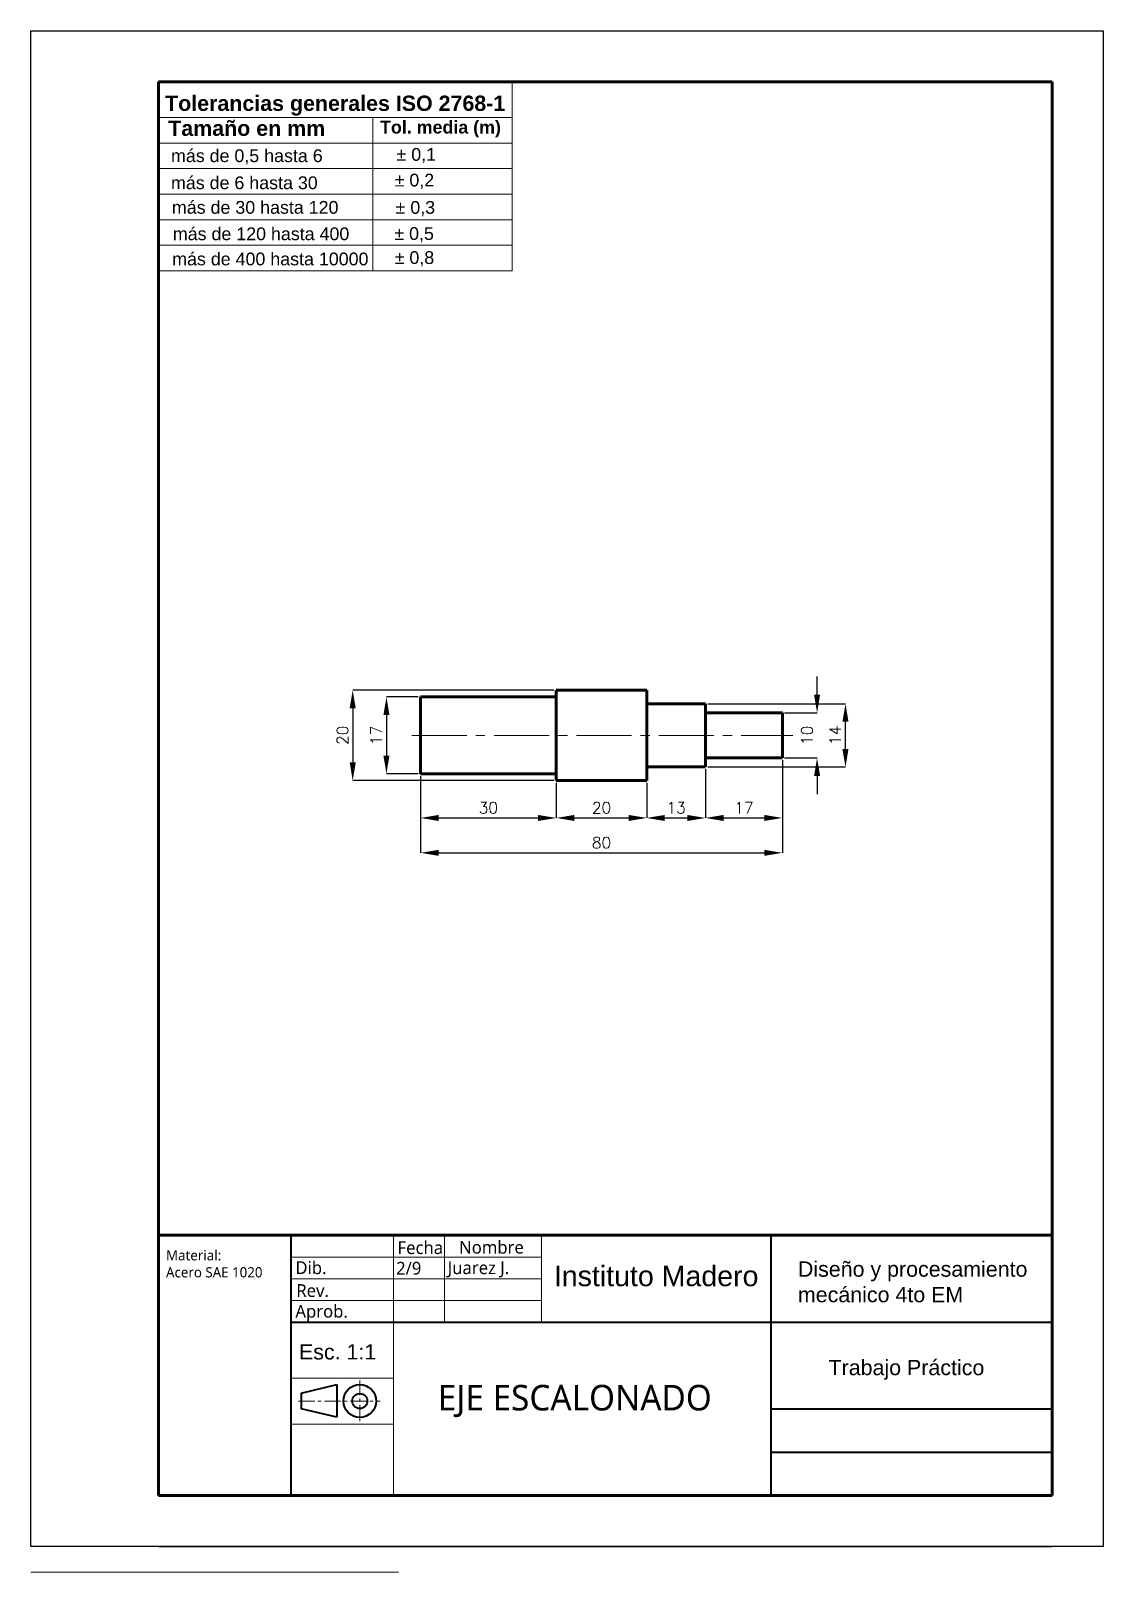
# Paper-space layout 'plano' of a CAD drawing. Header units: millimetres. Extents: x 0 to 210, y -5 to 297.
# The model-space entities are those that its viewports show. They can reach past a viewport. Long polylines and large blocks are cut down to what shows.
import ezdxf

# ---------------------------------------------------------------- set-up
doc = ezdxf.new("R2010")
doc.units = ezdxf.units.MM
doc.linetypes.add('CENTER', pattern=[50.8, 31.75, -6.35, 6.35, -6.35])
doc.linetypes.add('CENTER2', pattern=[28.575, 19.05, -3.175, 3.175, -3.175])
doc.layers.get('Defpoints').update_dxf_attribs({"color": 4})
for name, color, linetype, lineweight in [('02', 7, 'Continuous', 15), ('04', 7, 'Continuous', 40), ('06', 7, 'Continuous', 60), ('DIMENSION', 7, 'Continuous', 15), ('ejes', 7, 'CENTER2', 15)]:
    doc.layers.add(name, color=color, linetype=linetype, lineweight=lineweight)
doc.styles.add('Arial', font='arial.ttf')
doc.styles.add('Segoe', font='segoeui.ttf')
doc.styles.get("Standard").update_dxf_attribs({"font": 'txt.shx'})
doc.styles.add('Verdana', font='verdana.ttf')
doc.dimstyles.get("Standard").update_dxf_attribs({"dimscale": 100, "dimtxt": 2.5, "dimasz": 4, "dimexe": 0, "dimexo": 0.5, "dimgap": 1, "dimtad": 1, "dimtoh": 1, "dimdec": 0, "dimzin": 0, "dimdsep": 46, "dimtxsty": 'Standard', "dimcen": 2.5, "dimadec": 0, "dimazin": 0, "dimtfac": 1, "dimtdec": 4, "dimtofl": 0, "dimtmove": 2, "dimatfit": 3, "dimfxl": 1, "dimtolj": 1, "dimtzin": 0, "dimarcsym": 0})

# ---------------------------------------------------------------- blocks, each defined once
blk = doc.blocks.new('*D24')
at = {"layer": 'Defpoints', "color": 0}
for p in [(0, -8.5), (30, -10), (30, -18.27)]:
    blk.add_point(p, dxfattribs=at)
at = {"layer": 'DIMENSION', "color": 0, "lineweight": -2}
for p, q in [((0, -9), (0, -18.27)), ((30, -10.5), (30, -18.27)), ((4, -18.27), (26, -18.27))]:
    blk.add_line(p, q, dxfattribs=at)
at = {"layer": 'DIMENSION', "color": 0}
for points in [[(4, -17.61), (4, -18.94), (0, -18.27)], [(26, -18.94), (26, -17.61), (30, -18.27)]]:
    blk.add_solid(points, dxfattribs=at)
at = {"layer": 'DIMENSION', "color": 0, "insert": (15, -16.02), "char_height": 2.5, "attachment_point": 5}
blk.add_mtext('\\A1;30', dxfattribs=at)
blk = doc.blocks.new('*D26')
at = {"layer": 'Defpoints', "color": 0}
for p in [(30, -10), (50, -10), (50, -18.27)]:
    blk.add_point(p, dxfattribs=at)
at = {"layer": 'DIMENSION', "color": 0, "lineweight": -2}
for p, q in [((30, -10.5), (30, -18.27)), ((50, -10.5), (50, -18.27)), ((34, -18.27), (46, -18.27))]:
    blk.add_line(p, q, dxfattribs=at)
at = {"layer": 'DIMENSION', "color": 0}
for points in [[(34, -17.61), (34, -18.94), (30, -18.27)], [(46, -18.94), (46, -17.61), (50, -18.27)]]:
    blk.add_solid(points, dxfattribs=at)
at = {"layer": 'DIMENSION', "color": 0, "insert": (40, -16.02), "char_height": 2.5, "attachment_point": 5}
blk.add_mtext('\\A1;20', dxfattribs=at)
blk = doc.blocks.new('*D28')
at = {"layer": 'Defpoints', "color": 0}
for p in [(50, -10), (63, -7), (63, -18.27)]:
    blk.add_point(p, dxfattribs=at)
at = {"layer": 'DIMENSION', "color": 0, "lineweight": -2}
for p, q in [((63, -7.5), (63, -18.27)), ((50, -10.5), (50, -18.27)), ((54, -18.27), (59, -18.27))]:
    blk.add_line(p, q, dxfattribs=at)
at = {"layer": 'DIMENSION', "color": 0}
for points in [[(54, -17.61), (54, -18.94), (50, -18.27)], [(59, -18.94), (59, -17.61), (63, -18.27)]]:
    blk.add_solid(points, dxfattribs=at)
at = {"layer": 'DIMENSION', "color": 0, "insert": (56.5, -16.02), "char_height": 2.5, "attachment_point": 5}
blk.add_mtext('\\A1;13', dxfattribs=at)
blk = doc.blocks.new('*D30')
at = {"layer": 'Defpoints', "color": 0}
for p in [(80, -5), (63, -7), (80, -18.27)]:
    blk.add_point(p, dxfattribs=at)
at = {"layer": 'DIMENSION', "color": 0, "lineweight": -2}
for p, q in [((80, -5.5), (80, -18.27)), ((63, -7.5), (63, -18.27)), ((67, -18.27), (76, -18.27))]:
    blk.add_line(p, q, dxfattribs=at)
at = {"layer": 'DIMENSION', "color": 0}
for points in [[(67, -17.61), (67, -18.94), (63, -18.27)], [(76, -18.94), (76, -17.61), (80, -18.27)]]:
    blk.add_solid(points, dxfattribs=at)
at = {"layer": 'DIMENSION', "color": 0, "insert": (71.5, -16.02), "char_height": 2.5, "attachment_point": 5}
blk.add_mtext('\\A1;17', dxfattribs=at)
blk = doc.blocks.new('*D35')
at = {"layer": 'Defpoints', "color": 0}
for p in [(30, 10), (-15, -10), (30, -10)]:
    blk.add_point(p, dxfattribs=at)
at = {"layer": 'DIMENSION', "color": 0, "lineweight": -2}
for p, q in [((29.5, 10), (-15, 10)), ((-15, 6), (-15, -6)), ((29.5, -10), (-15, -10))]:
    blk.add_line(p, q, dxfattribs=at)
at = {"layer": 'DIMENSION', "color": 0}
for points in [[(-14.33, 6), (-15.67, 6), (-15, 10)], [(-15.67, -6), (-14.33, -6), (-15, -10)]]:
    blk.add_solid(points, dxfattribs=at)
at = {"layer": 'DIMENSION', "color": 0, "insert": (-17.25, 0), "char_height": 2.5, "attachment_point": 5, "rotation": 90}
blk.add_mtext('\\A1;20', dxfattribs=at)
blk = doc.blocks.new('*D38')
at = {"layer": 'Defpoints', "color": 0}
for p in [(0, 8.5), (-7.54, -8.5), (0, -8.5)]:
    blk.add_point(p, dxfattribs=at)
at = {"layer": 'DIMENSION', "color": 0, "lineweight": -2}
for p, q in [((-0.5, 8.5), (-7.54, 8.5)), ((-7.54, 4.5), (-7.54, -4.5)), ((-0.5, -8.5), (-7.54, -8.5))]:
    blk.add_line(p, q, dxfattribs=at)
at = {"layer": 'DIMENSION', "color": 0}
for points in [[(-6.88, 4.5), (-8.21, 4.5), (-7.54, 8.5)], [(-8.21, -4.5), (-6.88, -4.5), (-7.54, -8.5)]]:
    blk.add_solid(points, dxfattribs=at)
at = {"layer": 'DIMENSION', "color": 0, "insert": (-9.79, 0), "char_height": 2.5, "attachment_point": 5, "rotation": 90}
blk.add_mtext('\\A1;17', dxfattribs=at)
blk = doc.blocks.new('*D39')
at = {"layer": 'Defpoints', "color": 0}
for p in [(63, 7), (93.95, 7), (63, -7)]:
    blk.add_point(p, dxfattribs=at)
at = {"layer": 'DIMENSION', "color": 0, "lineweight": -2}
for p, q in [((63.5, 7), (93.95, 7)), ((93.95, -3), (93.95, 3)), ((63.5, -7), (93.95, -7))]:
    blk.add_line(p, q, dxfattribs=at)
at = {"layer": 'DIMENSION', "color": 0}
for points in [[(94.62, 3), (93.28, 3), (93.95, 7)], [(93.28, -3), (94.62, -3), (93.95, -7)]]:
    blk.add_solid(points, dxfattribs=at)
at = {"layer": 'DIMENSION', "color": 0, "insert": (91.7, 0), "char_height": 2.5, "attachment_point": 5, "rotation": 90}
blk.add_mtext('\\A1;14', dxfattribs=at)
blk = doc.blocks.new('*D42')
at = {"layer": 'Defpoints', "color": 0}
for p in [(80, 5), (80, -5), (87.67, -5)]:
    blk.add_point(p, dxfattribs=at)
at = {"layer": 'DIMENSION', "color": 0, "lineweight": -2}
for p, q in [((87.67, 9), (87.67, 13)), ((80.5, 5), (87.67, 5)), ((80.5, -5), (87.67, -5)), ((87.67, -9), (87.67, -13))]:
    blk.add_line(p, q, dxfattribs=at)
at = {"layer": 'DIMENSION', "color": 0}
for points in [[(87, 9), (88.34, 9), (87.67, 5)], [(88.34, -9), (87, -9), (87.67, -5)]]:
    blk.add_solid(points, dxfattribs=at)
at = {"layer": 'DIMENSION', "color": 0, "insert": (85.42, 0), "char_height": 2.5, "attachment_point": 5, "rotation": 90}
blk.add_mtext('\\A1;10', dxfattribs=at)
blk = doc.blocks.new('*D54')
at = {"layer": 'Defpoints', "color": 0}
for p in [(80, -5), (0, -8.5), (80, -25.99)]:
    blk.add_point(p, dxfattribs=at)
at = {"layer": 'DIMENSION', "color": 0, "lineweight": -2}
for p, q in [((80, -5.5), (80, -25.99)), ((0, -9), (0, -25.99)), ((4, -25.99), (76, -25.99))]:
    blk.add_line(p, q, dxfattribs=at)
at = {"layer": 'DIMENSION', "color": 0}
for points in [[(4, -25.32), (4, -26.65), (0, -25.99)], [(76, -26.65), (76, -25.32), (80, -25.99)]]:
    blk.add_solid(points, dxfattribs=at)
at = {"layer": 'DIMENSION', "color": 0, "insert": (40, -23.74), "char_height": 2.5, "attachment_point": 5}
blk.add_mtext('\\A1;80', dxfattribs=at)

msp = doc.modelspace()

# ---------------------------------------------------------------- linework, layer by layer
at = {"layer": '06'}
for p, q in [((0, -8.5), (0, 8.5)), ((0, 8.5), (30, 8.5)), ((30, 10), (30, -10)), ((30, 10), (50, 10)), ((50, 10), (50, -10)), ((50, 7), (63, 7)), ((63, 7), (63, -7)), ((63, 5), (80, 5)), ((80, 5), (80, -5)), ((80, -5), (63, -5)), ((30, -8.5), (0, -8.5)), ((50, -10), (30, -10)), ((63, -7), (50, -7))]:
    msp.add_line(p, q, dxfattribs=at)
at = {"layer": 'Defpoints'}
msp.add_line((0, 0), (0, 8.5), dxfattribs=at)
at = {"layer": 'ejes', "ltscale": 0.5}
msp.add_line((-1.94, 0), (82.28, 0), dxfattribs=at)

# ---------------------------------------------------------------- dimensions: what is measured, and where the dimension line sits
at = {"layer": 'DIMENSION'}
for base, p1, p2, angle, picture, middle in [((87.67, -5), (80, 5), (80, -5), 270, '*D42', (85.42, 0)), ((-15, -10), (30, 10), (30, -10), 90, '*D35', (-17.25, 0)), ((-7.54, -8.5), (0, 8.5), (0, -8.5), 90, '*D38', (-9.79, 0)), ((93.95, 7), (63, -7), (63, 7), 90, '*D39', (91.7, 0))]:
    dim = msp.add_linear_dim(base=base, p1=p1, p2=p2, angle=angle, dimstyle='Standard', override={"dimscale": 1, "dimlfac": 1, "dimtxsty": 'Standard', "dimsah": 1, "dimtmove": 1, "dimtolj": 1}, dxfattribs=at)
    dim.commit()
    dim.dimension.update_dxf_attribs({"geometry": picture, "text_midpoint": middle})
for base, p1, p2, picture, middle in [((80, -25.99), (0, -8.5), (80, -5), '*D54', (40, -23.74)), ((80, -18.27), (63, -7), (80, -5), '*D30', (71.5, -16.02)), ((30, -18.27), (0, -8.5), (30, -10), '*D24', (15, -16.02)), ((50, -18.27), (30, -10), (50, -10), '*D26', (40, -16.02)), ((63, -18.27), (50, -10), (63, -7), '*D28', (56.5, -16.02))]:
    dim = msp.add_linear_dim(base=base, p1=p1, p2=p2, dimstyle='Standard', override={"dimscale": 1, "dimlfac": 1, "dimtxsty": 'Standard', "dimsah": 1, "dimtmove": 1, "dimtolj": 1}, dxfattribs=at)
    dim.commit()
    dim.dimension.update_dxf_attribs({"geometry": picture, "text_midpoint": middle})

psp = doc.layouts.new('plano')

# ---------------------------------------------------------------- linework, layer by layer
at = {"layer": '02'}
for p, q in [((94.29, 287), (94.29, 250)), ((25, 280), (94.29, 280)), ((66.96, 250), (66.96, 280)), ((25, 275), (94.29, 275)), ((25, 270), (94.29, 270)), ((25, 265), (94.29, 265)), ((25, 260), (94.29, 260)), ((25, 255), (94.29, 255)), ((25, 250), (94.29, 250)), ((71, 10), (71, 61)), ((81, 44), (81, 61)), ((100, 44), (100, 61)), ((51, 56.75), (100, 56.75)), ((51, 52.5), (100, 52.5)), ((51, 48.25), (100, 48.25)), ((51, 33), (71, 33)), ((51, 24), (71, 24)), ((0, -5), (72, -5))]:
    psp.add_line(p, q, dxfattribs=at)
at = {"layer": '02', "linetype": 'CENTER', "ltscale": 0.1}
for p, q in [((64.42, 24.58), (64.42, 32.58)), ((52.42, 28.53), (68.42, 28.53))]:
    psp.add_line(p, q, dxfattribs=at)
at = {"layer": '04'}
for p, q in [((51, 10), (51, 61)), ((145, 10), (145, 61)), ((51, 44), (200, 44)), ((52.92, 30.08), (59.92, 31.77)), ((59.92, 31.77), (59.92, 25.4)), ((52.92, 30.08), (52.92, 27.01)), ((59.92, 25.4), (52.92, 27.01)), ((145, 27), (200, 27)), ((145, 18.5), (200, 18.5))]:
    psp.add_line(p, q, dxfattribs=at)
for radius in [3.21, 1.47]:
    psp.add_circle((64.42, 28.53), radius, dxfattribs=at)
at = {"layer": '06'}
for p, q in [((25, 10), (25, 287)), ((25, 287), (200, 287)), ((200, 287), (200, 10)), ((25, 61), (200, 61)), ((25, 10), (200, 10))]:
    psp.add_line(p, q, dxfattribs=at)
at = {"layer": 'Defpoints'}
for p, q in [((0, 0), (0, 297)), ((0, 297), (210, 297)), ((210, 297), (210, 0)), ((210, 0), (0, 0)), ((25, 0), (200, 0))]:
    psp.add_line(p, q, dxfattribs=at)

# ---------------------------------------------------------------- texts
at = {"lineweight": 60, "char_height": 3, "attachment_point": 1, "style": 'Arial'}
for s, insert, width in [('{\\H1.3333x;Instituto Madero}', (102.43, 55.03), 40.6756), ('Diseño y procesamiento mecánico 4to EM', (150.22, 55.89), 49.6756), ('Esc. 1:1', (52.51, 39.67), 20), ('Trabajo Práctico', (156.22, 36.6), 40.6756), ('{\\H1.6667x;\\fSegoe UI|b0|i0|c0|p34;EJE ESCALONADO\\P}', (79.72, 31.69), 60.3087)]:
    psp.add_mtext(s, dxfattribs=dict(at, insert=insert, width=width))
at = {"layer": '02', "char_height": 2.5, "attachment_point": 1}
for s, insert, width, style in [('{\\H1.2x;\\fArial|b1|i0|c0|p34;Tamaño en mm}', (26.91, 279.42), 30.3571, 'Verdana'), ('{\\fArial|b1|i0|c0|p34;Tol. media (m)}', (68.39, 279.38), 28.75, 'Segoe'), ('más de 0,5 hasta 6', (27.45, 273.78), 34.1071, 'Arial'), ('%%p 0,1', (71.61, 274.04), 10.8929, 'Arial'), ('%%p 0,2', (71.25, 269), 10.8929, 'Arial'), ('más de 6 hasta 30', (27.45, 268.48), 34.2857, 'Arial'), ('más de 30 hasta 120', (27.63, 263.66), 37.6786, 'Arial'), ('%%p 0,3', (71.43, 263.65), 10.8929, 'Arial'), ('más de 120 hasta 400', (27.81, 258.48), 39.2857, 'Arial'), ('%%p 0,5', (71.19, 258.53), 10.8929, 'Arial'), ('más de 400 hasta 10000', (27.68, 253.55), 39.2857, 'Arial'), ('%%p 0,8', (71.25, 253.82), 10.8929, 'Arial')]:
    psp.add_mtext(s, dxfattribs=dict(at, insert=insert, width=width, style=style))
at = {"layer": '02', "lineweight": 60, "insert": (26.47, 58.09), "char_height": 3, "width": 25.5714, "attachment_point": 1, "style": 'Arial'}
psp.add_mtext('{\\H0.66667x;\\fSegoe UI|b0|i0|c0|p34;Material: \\PAcero SAE 1020}', dxfattribs=at)
at = {"layer": '04', "insert": (26.29, 284.31), "char_height": 3, "width": 86.7622, "attachment_point": 1, "style": 'Arial'}
psp.add_mtext('{\\fArial|b1|i0|c0|p34;Tolerancias generales ISO 2768-1}', dxfattribs=at)
at = {"layer": '04', "lineweight": 60, "char_height": 3, "width": 20, "attachment_point": 1, "style": 'Arial'}
for s, insert in [('{\\H0.83333x;\\fSegoe UI|b0|i0|c0|p34;Fecha}', (71.81, 59.83)), ('{\\H0.83333x;\\fSegoe UI|b0|i0|c0|p34;Nombre}', (83.87, 59.91)), ('{\\H0.83333x;\\fSegoe UI|b0|i0|c0|p34;Dib.}', (51.81, 55.9)), ('{\\H0.83333x;\\fSegoe UI|b0|i0|c0|p34;2/9}', (71.54, 55.8)), ('{\\H0.83333x;\\fSegoe UI|b0|i0|c0|p34;Juarez J.}', (81.63, 55.9)), ('{\\H0.83333x;\\fSegoe UI|b0|i0|c0|p34;Rev.}', (51.99, 51.43)), ('{\\H0.83333x;\\fSegoe UI|b0|i0|c0|p34;Aprob.}', (51.81, 47.37))]:
    psp.add_mtext(s, dxfattribs=dict(at, insert=insert))

# ---------------------------------------------------------------- viewports
at = {"layer": '02', "view_target_point": (38.06, -6.83)}
psp.add_viewport(center=(105, 148.5), size=(210, 297), view_center_point=(-5.68, -4.98), view_height=335.308, dxfattribs=at)

doc.saveas('drawing.dxf')
